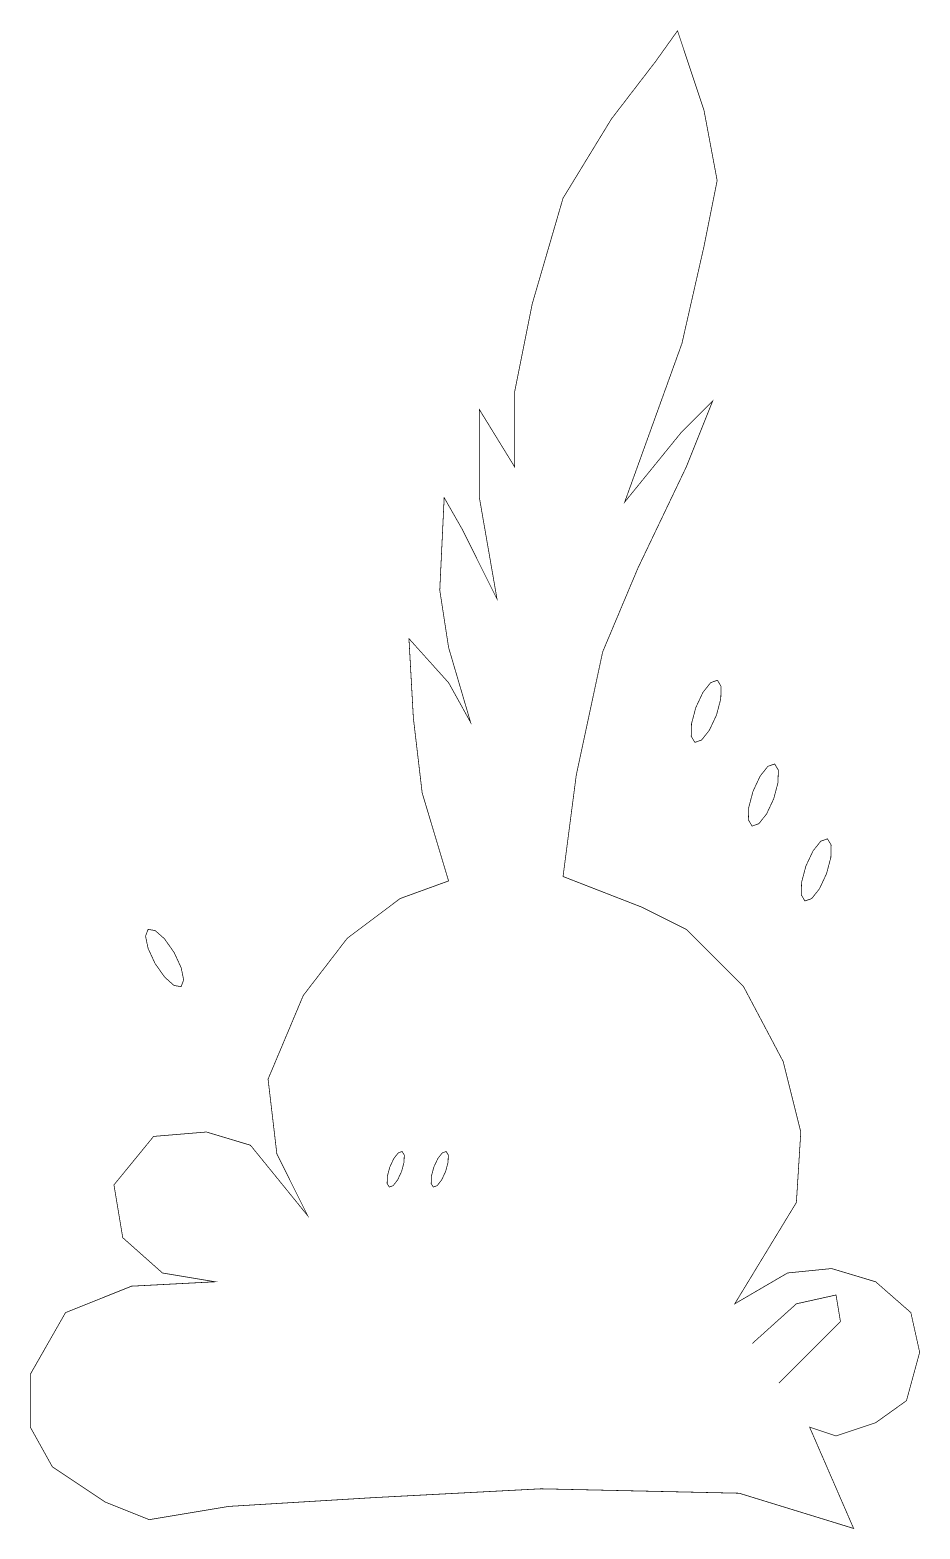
# Model space of a CAD drawing. Extents: x -1.9 to 1.86, y -3.16 to 3.16.
import ezdxf

# ---------------------------------------------------------------- set-up
doc = ezdxf.new("R2010")
doc.units = 0
doc.header["$LTSCALE"] = 0.000394
doc.layers.add('PLAN_1', color=7, linetype='CONTINUOUS')

msp = doc.modelspace()

# ---------------------------------------------------------------- linework, layer by layer
at = {"layer": 'PLAN_1', "color": 39, "linetype": 'CONTINUOUS', "const_width": 0.003}
for points in [[(1.578189, -3.156378), (1.095449, -3.007843), (0.259937, -2.989276), (-0.445606, -3.026409), (-1.058315, -3.063543), (-1.39252, -3.119244), (-1.578189, -3.044976), (-1.800992, -2.896441), (-1.893827, -2.729339), (-1.893827, -2.506535), (-1.745291, -2.246598), (-1.466787, -2.135197), (-1.114016, -2.11663), (-1.336819, -2.079496), (-1.503921, -1.930961), (-1.541055, -1.708157), (-1.373953, -1.503921), (-1.15115, -1.485354), (-0.96548, -1.541055), (-0.72411, -1.838126), (-0.854079, -1.578189), (-0.891213, -1.262551), (-0.742677, -0.90978), (-0.557008, -0.668409), (-0.334205, -0.501307), (-0.129969, -0.427039), (-0.24137, -0.055701), (-0.278504, 0.259937), (-0.297071, 0.594142), (-0.129969, 0.408472), (-0.037134, 0.24137), (-0.129969, 0.557008), (-0.167102, 0.798378), (-0.148535, 1.188283), (-0.074268, 1.058315), (0.074268, 0.761244), (0, 1.188283), (0, 1.559622), (0.148535, 1.318252), (0.148535, 1.63389), (0.222803, 2.005228), (0.352772, 2.450835), (0.557008, 2.785039), (0.742677, 3.026409), (0.835512, 3.156378), (0.946913, 2.822173), (1.002614, 2.525102), (0.946913, 2.246598), (0.854079, 1.838126), (0.612709, 1.169717), (0.854079, 1.466787), (0.984047, 1.596756), (0.872646, 1.318252), (0.668409, 0.891213), (0.519874, 0.538441), (0.408472, 0.018567), (0.352772, -0.408472), (0.686976, -0.538441), (0.872646, -0.631276), (1.114016, -0.872646), (1.281118, -1.188283), (1.355386, -1.485354), (1.336819, -1.782425), (1.076882, -2.209465), (1.299685, -2.079496), (1.485354, -2.060929), (1.671024, -2.11663), (1.819559, -2.246598), (1.856693, -2.413701), (1.800992, -2.617937), (1.671024, -2.710772), (1.503921, -2.766472), (1.39252, -2.729339)], [(0.908571, 0.156933), (0.937075, 0.166841), (0.969839, 0.208129), (0.999815, 0.271913), (1.017851, 0.340042), (1.01929, 0.392731), (1.003823, 0.418642), (0.975319, 0.408734), (0.942555, 0.367446), (0.912579, 0.303661), (0.894542, 0.235532), (0.893103, 0.182844)], [(1.149941, -0.195839), (1.178445, -0.185932), (1.211209, -0.144644), (1.241185, -0.080858), (1.259222, -0.012729), (1.260662, 0.039959), (1.245193, 0.06587), (1.216689, 0.055963), (1.183925, 0.014676), (1.153949, -0.04911), (1.135911, -0.117239), (1.134472, -0.169927)], [(1.372744, -0.511476), (1.401248, -0.50157), (1.434012, -0.460282), (1.463988, -0.396496), (1.482026, -0.328367), (1.483465, -0.275679), (1.467996, -0.249768), (1.439492, -0.259675), (1.406728, -0.300962), (1.376752, -0.364748), (1.358715, -0.432877), (1.357275, -0.485565)], [(-1.257909, -0.872555), (-1.247176, -0.844352), (-1.257744, -0.792714), (-1.287339, -0.728752), (-1.327934, -0.671142), (-1.367369, -0.636171), (-1.397161, -0.631366), (-1.407895, -0.65957), (-1.397327, -0.711207), (-1.367732, -0.775169), (-1.327137, -0.83278), (-1.287701, -0.867751)], [(-0.380236, -1.717303), (-0.363938, -1.711635), (-0.345197, -1.68802), (-0.328051, -1.651535), (-0.317737, -1.612568), (-0.316914, -1.582435), (-0.32576, -1.567614), (-0.342058, -1.573283), (-0.360795, -1.5969), (-0.377933, -1.633378), (-0.388261, -1.672342), (-0.389084, -1.702478)], [(-0.194567, -1.717295), (-0.178265, -1.711629), (-0.159526, -1.688016), (-0.142382, -1.651535), (-0.132066, -1.61257), (-0.131244, -1.582437), (-0.140091, -1.567618), (-0.156393, -1.573283), (-0.175131, -1.596897), (-0.192276, -1.633378), (-0.202591, -1.672342), (-0.203414, -1.702476)]]:
    msp.add_lwpolyline(points, close=True, dxfattribs=at)
msp.add_lwpolyline([(1.15115, -2.376567), (1.336819, -2.209465), (1.503921, -2.172331), (1.522488, -2.283732), (1.355386, -2.450835), (1.262551, -2.543669)], dxfattribs=at)

doc.saveas('drawing.dxf')
